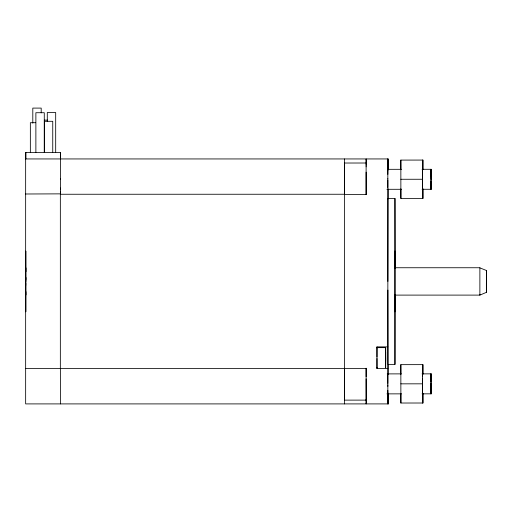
<?xml version="1.0" encoding="UTF-8"?>
<svg xmlns="http://www.w3.org/2000/svg" width="512" height="512" viewBox="0 0 512 512"><rect width="100%" height="100%" fill="white"/><g stroke="black" fill="none" stroke-linecap="round" stroke-linejoin="round"><path stroke-width="0.77" d="M25.741 277.453L25.741 285.395M60.39 189.805L60.397 188.045M60.397 188.307L60.397 178.79M344.442 190.061L344.448 188.307M344.442 188.57L344.448 179.053M344.416 178.381L344.422 163.027L366.138 163.008L366.131 164.416M344.448 384.813L344.448 400.128L366.163 400.115L366.125 378.835M344.416 382.95L344.422 375.75L344.442 400.128M366.125 166.822L366.118 164.832M366.118 166.515L366.112 194.515M366.125 376.723L366.131 368.211M376.973 356.979L376.986 347.642L385.67 347.642L385.677 363.322M385.69 361.421L385.658 352.685M385.683 358.202L385.67 367.834L385.658 362.784M385.664 357.274L385.67 347.642M387.846 174.387L387.859 169.069L387.866 169.894M387.846 383.424L387.859 373.811L387.866 374.144M387.827 179.053L387.859 158.944M387.891 281.421L388.013 198.47L394.963 198.47L395.091 267.738M388.198 393.178L388.173 403.904L25.651 403.904L25.651 158.944L388.173 158.944L388.198 169.67M395.008 294.483L394.963 364.378L388.013 364.378L387.891 290.093M422.938 393.414L422.931 403.008L400.877 403.021L400.845 364.659L422.906 364.64L422.918 374.234M422.938 188.845L422.931 198.438L400.877 198.458L400.845 160.09L422.906 160.07L422.918 169.664M400.909 403.021L400.909 393.434M400.909 198.458L400.909 188.864M422.624 393.414L422.592 403.008L422.56 364.64L422.611 374.234M422.624 188.845L422.592 198.438L422.56 160.07L422.611 169.664M422.579 376.794L422.586 373.869M422.874 169.664L422.906 160.07M422.874 374.234L422.906 364.64M25.773 271.75L25.786 267.744L25.798 271.75M25.798 291.098L25.786 295.104L25.773 292.275M60.39 192.218L60.39 189.542M344.435 194.618L344.442 189.805M366.125 165.485L366.144 158.944L366.163 162.861M388.173 198.003L388.198 188.934M394.995 302.925L394.963 311.827L394.963 251.021L395.008 268.365M422.592 169.638L422.586 169.299L422.598 189.28M486.374 282.854L486.387 292.371L479.872 295.104L394.406 295.104M486.387 279.693L486.387 279.123L486.394 280.973M60.384 193.734L60.39 191.955M344.435 193.997L344.435 192.218M344.416 368.224L344.403 378.848M376.992 367.61L376.986 368.595L387.846 368.595L387.846 178.682M388.166 169.626L388.173 169.069L388.179 169.894M60.384 193.478L60.378 194.253M344.435 193.734L344.41 385.581M376.992 367.379L376.986 367.834L376.973 358.49M394.406 267.744L479.872 267.744L479.872 295.104L479.878 294.637M422.605 393.504L422.598 393.843L422.573 378.861M422.074 169.299L431.174 169.293L431.162 179.283M422.086 189.28L431.187 189.274L431.174 169.293M422.074 373.869L431.174 373.862L431.162 381.267M422.086 393.843L431.187 393.837L431.194 383.853M387.859 393.613L387.846 390.31M388.166 373.978L388.173 374.144M388.173 393.613L388.166 393.446M60.378 193.862L25.6 193.997M479.878 267.859L486.387 270.477L486.387 283.725L486.387 281.875M394.963 198.47L394.963 364.378M44.269 120.128L47.584 120.128M35.706 122.707L30.349 122.707L30.349 152.429M400.845 160.09L400.896 169.683M387.718 169.325L401.299 169.312M400.845 179.27L422.56 179.258M386.931 189.306L401.312 189.293M60.346 194.253L344.429 194.253M344.397 194.515L366.144 194.515M422.931 198.438L422.886 188.845M376.973 368.595L376.973 346.88L387.846 346.88M400.845 364.659L400.896 374.246M25.6 368.595L366.144 368.595M387.226 373.894L401.299 373.882M400.845 383.84L422.56 383.827M386.931 393.869L401.312 393.862M422.931 403.008L422.886 393.414M388.013 198.47L388.026 198.925M387.859 403.904L387.827 368.595M486.387 270.477L486.4 289.952M486.387 292.371L486.381 290.106M344.422 163.027L344.429 192.493M60.378 368.595L60.403 403.904M385.67 352.147L385.677 352.608M376.986 346.88L376.992 347.859M344.422 171.181L344.435 172.109M344.429 186.515L344.448 187.45M344.429 391.085L344.448 392.013L344.461 388.544M431.187 189.274L431.168 181.869M431.174 373.862L431.187 393.837M366.15 194.605L366.125 172.16M387.853 187.514L387.846 180.173M430.886 181.869L430.88 189.274L430.861 169.293L430.854 176.698M430.886 383.853L430.88 393.837L430.861 373.862L430.854 381.267M387.846 384.915L387.846 386.381M344.403 174.278L344.41 183.251M344.448 379.859L344.448 403.904M25.805 279.635L25.786 251.021L25.786 311.827L25.766 283.206M388.198 364.614L388.198 374.202M388.147 393.478L388.147 403.904M388.115 393.478L388.115 403.904M385.658 356.979L385.658 358.49M366.163 399.264L366.163 403.904L366.112 368.595M344.448 158.944L344.448 179.315M60.557 158.944L60.557 152.429L25.76 152.429L25.76 158.944M60.506 152.429L60.506 158.944M60.397 158.944L60.403 179.053M60.346 193.997L60.346 368.595M55.686 152.429L55.686 112.518L47.29 112.518L47.29 121.299M52.749 152.429L52.749 121.299L44.352 121.299L44.352 152.429M44.275 152.429L44.275 112.717L35.878 112.717L35.878 152.429M41.197 112.845L41.197 108.096L32.8 108.096L32.8 123.136M25.811 152.429L25.811 158.944M25.83 277.453L25.83 281.421M422.893 169.299L422.893 169.638L422.893 169.299M422.912 393.504L422.912 393.843L422.906 393.504M387.917 169.37L387.917 158.944L387.885 169.37"/></g></svg>
